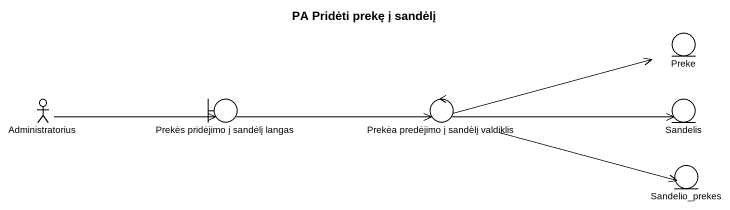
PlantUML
@startuml
title PA Pridėti prekę į sandėlį
entity Preke
actor Administratorius
boundary "Prekės pridėjimo į sandėlį langas" as Prekės_pridėjimo_į_sandėlį
control "Prekėa predėjimo į sandėlį valdiklis" as Prekėa_predėjimo_į_sandėlį
entity Sandelis
entity Sandelio_prekes
Administratorius -right-> Prekės_pridėjimo_į_sandėlį
Prekės_pridėjimo_į_sandėlį -right-> Prekėa_predėjimo_į_sandėlį
Prekėa_predėjimo_į_sandėlį -right-> Preke
Prekėa_predėjimo_į_sandėlį -right-> Sandelis
Prekėa_predėjimo_į_sandėlį -right-> Sandelio_prekes
@enduml
